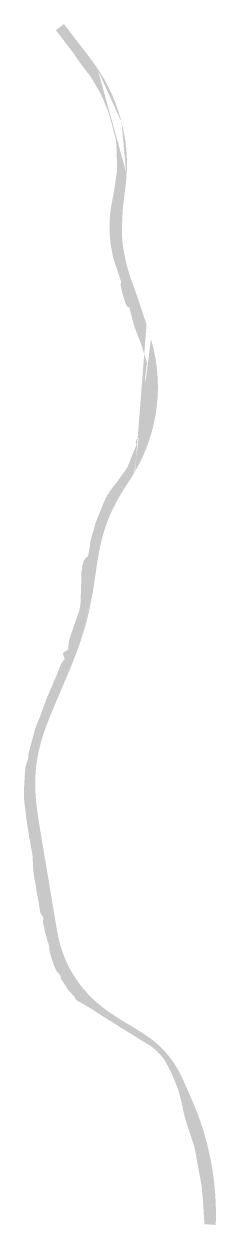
# Model space of a CAD drawing. Header units: metres. Extents: x 286430 to 323604, y 7400965 to 7466168.
# Drawn here: x 322973 to 323604, y 7405604 to 7409548 of the extents above; entities that cross this region are included whole.
import ezdxf

# ---------------------------------------------------------------- set-up
doc = ezdxf.new("R2010")
doc.units = ezdxf.units.M
doc.header["$LTSCALE"] = 10
doc.layers.add('_HATCH CONCESS', color=7, linetype='CONC_LINE', true_color=0xbfbfbf, transparency=0.7)
doc.styles.get("Standard").update_dxf_attribs({"font": 'simplex.shx'})
doc.linetypes.add('CONC_LINE', pattern='A,3.5,-0.25,["CONC",Standard,S=0.175,R=0,X=-0.05,Y=-0.1],-0.75', length=4.5)

msp = doc.modelspace()

# ---------------------------------------------------------------- hatches: boundary and pattern name
at = {"layer": '_HATCH CONCESS', "transparency": 33554508}
h = msp.add_hatch(color=256, dxfattribs=at)
h.dxf.hatch_style = 1
edge = h.paths.add_edge_path()
edge.add_line((323372.4, 7406202.3), (323369.1, 7406204.1))
edge.add_line((323369.1, 7406204.1), (323362.8, 7406207.8))
edge.add_line((323362.8, 7406207.8), (323356.5, 7406211.6))
edge.add_line((323356.5, 7406211.6), (323350.3, 7406215.5))
edge.add_line((323350.3, 7406215.5), (323344.2, 7406219.5))
edge.add_line((323344.2, 7406219.5), (323338, 7406223.4))
edge.add_line((323338, 7406223.4), (323331.8, 7406227.3))
edge.add_line((323331.8, 7406227.3), (323325.6, 7406231.1))
edge.add_line((323325.6, 7406231.1), (323319.4, 7406235))
edge.add_line((323319.4, 7406235), (323313.1, 7406238.7))
edge.add_line((323313.1, 7406238.7), (323306.9, 7406242.5))
edge.add_line((323306.9, 7406242.5), (323300.6, 7406246.4))
edge.add_line((323300.6, 7406246.4), (323294.4, 7406250.2))
edge.add_line((323294.4, 7406250.2), (323288.2, 7406254.1))
edge.add_line((323288.2, 7406254.1), (323282, 7406258))
edge.add_line((323282, 7406258), (323275.9, 7406262))
edge.add_line((323275.9, 7406262), (323269.7, 7406265.9))
edge.add_line((323269.7, 7406265.9), (323263.5, 7406269.7))
edge.add_line((323263.5, 7406269.7), (323257.3, 7406273.6))
edge.add_line((323257.3, 7406273.6), (323251, 7406277.5))
edge.add_line((323251, 7406277.5), (323244.8, 7406281.3))
edge.add_line((323244.8, 7406281.3), (323238.6, 7406285.2))
edge.add_line((323238.6, 7406285.2), (323232.4, 7406289.1))
edge.add_line((323232.4, 7406289.1), (323226.3, 7406293))
edge.add_line((323226.3, 7406293), (323220.2, 7406297))
edge.add_line((323220.2, 7406297), (323214, 7406301))
edge.add_line((323214, 7406301), (323207.9, 7406305))
edge.add_line((323207.9, 7406305), (323201.7, 7406309))
edge.add_line((323201.7, 7406309), (323195.6, 7406312.9))
edge.add_line((323195.6, 7406312.9), (323189.3, 7406316.7))
edge.add_line((323189.3, 7406316.7), (323183.1, 7406320.5))
edge.add_line((323183.1, 7406320.5), (323176.9, 7406324.3))
edge.add_line((323176.9, 7406324.3), (323170.6, 7406328))
edge.add_line((323170.6, 7406328), (323164.3, 7406331.7))
edge.add_line((323164.3, 7406331.7), (323157.9, 7406335.2))
edge.add_line((323157.9, 7406335.2), (323151.4, 7406338.7))
edge.add_line((323151.4, 7406338.7), (323144.9, 7406342.2))
edge.add_line((323144.9, 7406342.2), (323141, 7406348.2))
edge.add_line((323141, 7406348.2), (323137.7, 7406354.7))
edge.add_line((323137.7, 7406354.7), (323132.1, 7406359.3))
edge.add_line((323132.1, 7406359.3), (323128, 7406365.5))
edge.add_line((323128, 7406365.5), (323123.1, 7406370.8))
edge.add_line((323123.1, 7406370.8), (323118, 7406376.1))
edge.add_line((323118, 7406376.1), (323114.2, 7406382.3))
edge.add_line((323114.2, 7406382.3), (323110.4, 7406388.6))
edge.add_line((323110.4, 7406388.6), (323106.2, 7406394.6))
edge.add_line((323106.2, 7406394.6), (323102, 7406400.6))
edge.add_line((323102, 7406400.6), (323098.2, 7406406.8))
edge.add_line((323098.2, 7406406.8), (323094.5, 7406413.1))
edge.add_line((323094.5, 7406413.1), (323093.2, 7406420.3))
edge.add_line((323093.2, 7406420.3), (323090.3, 7406427))
edge.add_line((323090.3, 7406427), (323084.8, 7406431.8))
edge.add_line((323084.8, 7406431.8), (323080.2, 7406437.3))
edge.add_line((323080.2, 7406437.3), (323077, 7406444))
edge.add_line((323077, 7406444), (323074, 7406450.6))
edge.add_line((323074, 7406450.6), (323071.1, 7406457.3))
edge.add_line((323071.1, 7406457.3), (323068.5, 7406464.2))
edge.add_line((323068.5, 7406464.2), (323066.1, 7406471.1))
edge.add_line((323066.1, 7406471.1), (323064.1, 7406478.1))
edge.add_line((323064.1, 7406478.1), (323061.9, 7406485.1))
edge.add_line((323061.9, 7406485.1), (323060.1, 7406492.2))
edge.add_line((323060.1, 7406492.2), (323057.5, 7406499))
edge.add_line((323057.5, 7406499), (323056.6, 7406506.3))
edge.add_line((323056.6, 7406506.3), (323055.9, 7406513.6))
edge.add_line((323055.9, 7406513.6), (323054.9, 7406520.8))
edge.add_line((323054.9, 7406520.8), (323053.5, 7406528))
edge.add_line((323053.5, 7406528), (323050.3, 7406534.6))
edge.add_line((323050.3, 7406534.6), (323048.7, 7406541.7))
edge.add_line((323048.7, 7406541.7), (323047, 7406548.8))
edge.add_line((323047, 7406548.8), (323044.7, 7406555.8))
edge.add_line((323044.7, 7406555.8), (323042.5, 7406562.7))
edge.add_line((323042.5, 7406562.7), (323040.8, 7406569.8))
edge.add_line((323040.8, 7406569.8), (323039.8, 7406577.1))
edge.add_line((323039.8, 7406577.1), (323038.8, 7406584.4))
edge.add_line((323038.8, 7406584.4), (323036.1, 7406591.2))
edge.add_line((323036.1, 7406591.2), (323034.6, 7406598.2))
edge.add_line((323034.6, 7406598.2), (323036, 7406605.5))
edge.add_line((323036, 7406605.5), (323036, 7406612.8))
edge.add_line((323036, 7406612.8), (323032.6, 7406619.2))
edge.add_line((323032.6, 7406619.2), (323028.4, 7406625.2))
edge.add_line((323028.4, 7406625.2), (323026, 7406632.1))
edge.add_line((323026, 7406632.1), (323024.7, 7406639.3))
edge.add_line((323024.7, 7406639.3), (323023.6, 7406646.6))
edge.add_line((323023.6, 7406646.6), (323022.7, 7406653.8))
edge.add_line((323022.7, 7406653.8), (323021.7, 7406661.1))
edge.add_line((323021.7, 7406661.1), (323020.4, 7406668.3))
edge.add_line((323020.4, 7406668.3), (323018.9, 7406675.4))
edge.add_line((323018.9, 7406675.4), (323017.6, 7406682.6))
edge.add_line((323017.6, 7406682.6), (323016.5, 7406689.8))
edge.add_line((323016.5, 7406689.8), (323014.9, 7406697))
edge.add_line((323014.9, 7406697), (323013.3, 7406704.1))
edge.add_line((323013.3, 7406704.1), (323012.7, 7406711.4))
edge.add_line((323012.7, 7406711.4), (323011.8, 7406718.7))
edge.add_line((323011.8, 7406718.7), (323010.3, 7406725.8))
edge.add_line((323010.3, 7406725.8), (323008.6, 7406732.9))
edge.add_line((323008.6, 7406732.9), (323007.1, 7406740.1))
edge.add_line((323007.1, 7406740.1), (323006.2, 7406747.4))
edge.add_line((323006.2, 7406747.4), (323003.3, 7406769.5))
edge.add_line((323003.3, 7406769.5), (323001.7, 7406803))
edge.add_line((323001.7, 7406803), (323001.1, 7406813.5))
edge.add_line((323001.1, 7406813.5), (323000.1, 7406824))
edge.add_line((323000.1, 7406824), (322998.2, 7406834.4))
edge.add_line((322998.2, 7406834.4), (322995.6, 7406844.6))
edge.add_line((322995.6, 7406844.6), (322994.5, 7406855.1))
edge.add_line((322994.5, 7406855.1), (322992.9, 7406865.4))
edge.add_line((322992.9, 7406865.4), (322990, 7406875.5))
edge.add_line((322990, 7406875.5), (322988.5, 7406886))
edge.add_line((322988.5, 7406886), (322987.1, 7406896.4))
edge.add_line((322987.1, 7406896.4), (322985.5, 7406906.8))
edge.add_line((322985.5, 7406906.8), (322983.8, 7406917.2))
edge.add_line((322983.8, 7406917.2), (322982.1, 7406927.6))
edge.add_line((322982.1, 7406927.6), (322980.6, 7406938))
edge.add_line((322980.6, 7406938), (322979.3, 7406948.5))
edge.add_line((322979.3, 7406948.5), (322978.2, 7406959))
edge.add_line((322978.2, 7406959), (322977, 7406969.4))
edge.add_line((322977, 7406969.4), (322975.6, 7406979.9))
edge.add_line((322975.6, 7406979.9), (322974.3, 7406990.3))
edge.add_line((322974.3, 7406990.3), (322973.3, 7407000.8))
edge.add_line((322973.3, 7407000.8), (322972.9, 7407011.3))
edge.add_line((322972.9, 7407011.3), (322972.9, 7407021.9))
edge.add_line((322972.9, 7407021.9), (322973.1, 7407032.4))
edge.add_line((322973.1, 7407032.4), (322973.4, 7407043))
edge.add_line((322973.4, 7407043), (322973.9, 7407053.5))
edge.add_line((322973.9, 7407053.5), (322974.5, 7407064))
edge.add_line((322974.5, 7407064), (322975.1, 7407074.5))
edge.add_line((322975.1, 7407074.5), (322975.9, 7407085))
edge.add_line((322975.9, 7407085), (322976.7, 7407095.5))
edge.add_line((322976.7, 7407095.5), (322977.5, 7407106))
edge.add_line((322977.5, 7407106), (322980, 7407116.2))
edge.add_line((322980, 7407116.2), (322983.7, 7407126.1))
edge.add_line((322983.7, 7407126.1), (322986.6, 7407136.2))
edge.add_line((322986.6, 7407136.2), (322986.8, 7407146.6))
edge.add_line((322986.8, 7407146.6), (322989, 7407156.9))
edge.add_line((322989, 7407156.9), (322991.6, 7407167.1))
edge.add_line((322991.6, 7407167.1), (322994.2, 7407177.3))
edge.add_line((322994.2, 7407177.3), (322997.1, 7407187.4))
edge.add_line((322997.1, 7407187.4), (323000, 7407197.5))
edge.add_line((323000, 7407197.5), (323002.9, 7407207.7))
edge.add_line((323002.9, 7407207.7), (323005.7, 7407217.8))
edge.add_line((323005.7, 7407217.8), (323008.2, 7407228.1))
edge.add_line((323008.2, 7407228.1), (323011.4, 7407238.1))
edge.add_line((323011.4, 7407238.1), (323015.5, 7407247.8))
edge.add_line((323015.5, 7407247.8), (323019.3, 7407257.6))
edge.add_line((323019.3, 7407257.6), (323023.1, 7407267.4))
edge.add_line((323023.1, 7407267.4), (323027, 7407277.2))
edge.add_line((323027, 7407277.2), (323030.6, 7407287.1))
edge.add_line((323030.6, 7407287.1), (323034, 7407297.1))
edge.add_line((323034, 7407297.1), (323037.6, 7407307))
edge.add_line((323037.6, 7407307), (323041.3, 7407316.9))
edge.add_line((323041.3, 7407316.9), (323045.1, 7407326.7))
edge.add_line((323045.1, 7407326.7), (323049.1, 7407336.4))
edge.add_line((323049.1, 7407336.4), (323053.1, 7407346.2))
edge.add_line((323053.1, 7407346.2), (323057.1, 7407355.9))
edge.add_line((323057.1, 7407355.9), (323061.3, 7407365.6))
edge.add_line((323061.3, 7407365.6), (323065.5, 7407375.3))
edge.add_line((323065.5, 7407375.3), (323069.7, 7407384.9))
edge.add_line((323069.7, 7407384.9), (323073.8, 7407394.6))
edge.add_line((323073.8, 7407394.6), (323077.9, 7407404.3))
edge.add_line((323077.9, 7407404.3), (323082, 7407414))
edge.add_line((323082, 7407414), (323086, 7407423.7))
edge.add_line((323086, 7407423.7), (323090, 7407433.5))
edge.add_line((323090, 7407433.5), (323093.8, 7407443.4))
edge.add_line((323093.8, 7407443.4), (323098.7, 7407452.6))
edge.add_line((323098.7, 7407452.6), (323105.3, 7407460.9))
edge.add_line((323105.3, 7407460.9), (323107, 7407463))
edge.add_line((323107, 7407463), (323105.2, 7407465.5))
edge.add_line((323105.2, 7407465.5), (323104.6, 7407470.4))
edge.add_line((323104.6, 7407470.4), (323102.3, 7407475))
edge.add_line((323102.3, 7407475), (323100.7, 7407483))
edge.add_line((323100.7, 7407483), (323109.1, 7407488.1))
edge.add_line((323109.1, 7407488.1), (323111.6, 7407488.9))
edge.add_line((323111.6, 7407488.9), (323112.3, 7407489.7))
edge.add_line((323112.3, 7407489.7), (323114.3, 7407491.6))
edge.add_line((323114.3, 7407491.6), (323118.8, 7407494.9))
edge.add_line((323118.8, 7407494.9), (323118.9, 7407498.2))
edge.add_line((323118.9, 7407498.2), (323119.5, 7407508.6))
edge.add_line((323119.5, 7407508.6), (323120.5, 7407519.1))
edge.add_line((323120.5, 7407519.1), (323122.8, 7407529.4))
edge.add_line((323122.8, 7407529.4), (323126.1, 7407539.4))
edge.add_line((323126.1, 7407539.4), (323129.7, 7407549.3))
edge.add_line((323129.7, 7407549.3), (323133.1, 7407559.3))
edge.add_line((323133.1, 7407559.3), (323136.2, 7407569.4))
edge.add_line((323136.2, 7407569.4), (323139.6, 7407579.3))
edge.add_line((323139.6, 7407579.3), (323143.3, 7407589.2))
edge.add_line((323143.3, 7407589.2), (323147, 7407599.1))
edge.add_line((323147, 7407599.1), (323150.6, 7407609))
edge.add_line((323150.6, 7407609), (323154, 7407618.9))
edge.add_line((323154, 7407618.9), (323156.2, 7407628.9))
edge.add_line((323156.2, 7407628.9), (323158.3, 7407640.4))
edge.add_line((323158.3, 7407640.4), (323159.1, 7407650))
edge.add_line((323159.1, 7407650), (323159.2, 7407660.6))
edge.add_line((323159.2, 7407660.6), (323159.6, 7407671.1))
edge.add_line((323159.6, 7407671.1), (323160.2, 7407681.6))
edge.add_line((323160.2, 7407681.6), (323160.6, 7407692.1))
edge.add_line((323160.6, 7407692.1), (323160.7, 7407702.7))
edge.add_line((323160.7, 7407702.7), (323161, 7407713.2))
edge.add_line((323161, 7407713.2), (323161.5, 7407722))
edge.add_line((323161.5, 7407722), (323161.5, 7407722.7))
edge.add_line((323161.5, 7407722.7), (323161.3, 7407724.6))
edge.add_line((323161.3, 7407724.6), (323161.1, 7407726.9))
edge.add_line((323161.1, 7407726.9), (323161.1, 7407729.3))
edge.add_line((323161.1, 7407729.3), (323161.3, 7407731.4))
edge.add_line((323161.3, 7407731.4), (323161.4, 7407733.3))
edge.add_line((323161.4, 7407733.3), (323161.5, 7407734.7))
edge.add_line((323161.5, 7407734.7), (323161.2, 7407736.5))
edge.add_line((323161.2, 7407736.5), (323161, 7407738.9))
edge.add_line((323161, 7407738.9), (323160.9, 7407741))
edge.add_line((323160.9, 7407741), (323160.9, 7407743.6))
edge.add_line((323160.9, 7407743.6), (323161.3, 7407746.2))
edge.add_line((323161.3, 7407746.2), (323161.8, 7407748.3))
edge.add_line((323161.8, 7407748.3), (323162.2, 7407750))
edge.add_line((323162.2, 7407750), (323162.5, 7407751.8))
edge.add_line((323162.5, 7407751.8), (323162.8, 7407754.1))
edge.add_line((323162.8, 7407754.1), (323163.3, 7407756))
edge.add_line((323163.3, 7407756), (323163.6, 7407758))
edge.add_line((323163.6, 7407758), (323164.1, 7407760.1))
edge.add_line((323164.1, 7407760.1), (323164.6, 7407762.1))
edge.add_line((323164.6, 7407762.1), (323164.9, 7407763.7))
edge.add_line((323164.9, 7407763.7), (323165, 7407764.8))
edge.add_line((323165, 7407764.8), (323164.7, 7407766.9))
edge.add_line((323164.7, 7407766.9), (323164.9, 7407770.3))
edge.add_line((323164.9, 7407770.3), (323166.2, 7407773.3))
edge.add_line((323166.2, 7407773.3), (323166.9, 7407774.5))
edge.add_line((323166.9, 7407774.5), (323167, 7407775.6))
edge.add_line((323167, 7407775.6), (323167.3, 7407777.8))
edge.add_line((323167.3, 7407777.8), (323167.7, 7407780.1))
edge.add_line((323167.7, 7407780.1), (323168.3, 7407782.1))
edge.add_line((323168.3, 7407782.1), (323168.9, 7407784.9))
edge.add_line((323168.9, 7407784.9), (323170.8, 7407788.1))
edge.add_line((323170.8, 7407788.1), (323172.9, 7407790.1))
edge.add_line((323172.9, 7407790.1), (323174.4, 7407791.9))
edge.add_line((323174.4, 7407791.9), (323180.5, 7407798))
edge.add_line((323180.5, 7407798), (323181.7, 7407797.6))
edge.add_line((323181.7, 7407797.6), (323184, 7407804.6))
edge.add_line((323184, 7407804.6), (323186.6, 7407814.9))
edge.add_line((323186.6, 7407814.9), (323188.4, 7407825.2))
edge.add_line((323188.4, 7407825.2), (323189.7, 7407835.7))
edge.add_line((323189.7, 7407835.7), (323191.2, 7407846.1))
edge.add_line((323191.2, 7407846.1), (323193.3, 7407856.4))
edge.add_line((323193.3, 7407856.4), (323195.9, 7407866.6))
edge.add_line((323195.9, 7407866.6), (323199.1, 7407876.7))
edge.add_line((323199.1, 7407876.7), (323201.3, 7407882.9))
edge.add_line((323201.3, 7407882.9), (323202.6, 7407887.9))
edge.add_line((323202.6, 7407887.9), (323203.1, 7407889.8))
edge.add_line((323203.1, 7407889.8), (323203.6, 7407891.8))
edge.add_line((323203.6, 7407891.8), (323204, 7407893.8))
edge.add_line((323204, 7407893.8), (323204.6, 7407896))
edge.add_line((323204.6, 7407896), (323205.1, 7407898))
edge.add_line((323205.1, 7407898), (323205.5, 7407900))
edge.add_line((323205.5, 7407900), (323206.1, 7407902.3))
edge.add_line((323206.1, 7407902.3), (323206.9, 7407904.7))
edge.add_line((323206.9, 7407904.7), (323207.7, 7407906.5))
edge.add_line((323207.7, 7407906.5), (323208.3, 7407908.4))
edge.add_line((323208.3, 7407908.4), (323209, 7407910.5))
edge.add_line((323209, 7407910.5), (323209.7, 7407912.3))
edge.add_line((323209.7, 7407912.3), (323210.3, 7407914.4))
edge.add_line((323210.3, 7407914.4), (323211.1, 7407916.5))
edge.add_line((323211.1, 7407916.5), (323211.9, 7407918.5))
edge.add_line((323211.9, 7407918.5), (323212.6, 7407920.5))
edge.add_line((323212.6, 7407920.5), (323213.4, 7407922.5))
edge.add_line((323213.4, 7407922.5), (323214.1, 7407924.4))
edge.add_line((323214.1, 7407924.4), (323214.9, 7407926.4))
edge.add_line((323214.9, 7407926.4), (323215.8, 7407928.5))
edge.add_line((323215.8, 7407928.5), (323216.5, 7407930.4))
edge.add_line((323216.5, 7407930.4), (323217.3, 7407932.3))
edge.add_line((323217.3, 7407932.3), (323218.1, 7407934.2))
edge.add_line((323218.1, 7407934.2), (323218.8, 7407936.1))
edge.add_line((323218.8, 7407936.1), (323219.6, 7407938.3))
edge.add_line((323219.6, 7407938.3), (323220.6, 7407940.2))
edge.add_line((323220.6, 7407940.2), (323221.4, 7407942.1))
edge.add_line((323221.4, 7407942.1), (323221.6, 7407942.5))
edge.add_line((323221.6, 7407942.5), (323223, 7407946.4))
edge.add_line((323223, 7407946.4), (323226.9, 7407956.2))
edge.add_line((323226.9, 7407956.2), (323230.9, 7407966))
edge.add_line((323230.9, 7407966), (323235, 7407975.7))
edge.add_line((323235, 7407975.7), (323239.3, 7407985.3))
edge.add_line((323239.3, 7407985.3), (323244, 7407994.7))
edge.add_line((323244, 7407994.7), (323249.2, 7408003.9))
edge.add_line((323249.2, 7408003.9), (323254.8, 7408012.8))
edge.add_line((323254.8, 7408012.8), (323260.9, 7408021.4))
edge.add_line((323260.9, 7408021.4), (323267.3, 7408029.8))
edge.add_line((323267.3, 7408029.8), (323273.8, 7408038.1))
edge.add_line((323273.8, 7408038.1), (323280.4, 7408046.3))
edge.add_line((323280.4, 7408046.3), (323286, 7408054.6))
edge.add_line((323286, 7408054.6), (323292.3, 7408063.1))
edge.add_line((323292.3, 7408063.1), (323299.2, 7408071.7))
edge.add_line((323299.2, 7408071.7), (323305.1, 7408080.4))
edge.add_line((323305.1, 7408080.4), (323311, 7408089.1))
edge.add_line((323311, 7408089.1), (323314, 7408093.5))
edge.add_line((323314, 7408093.5), (323321.1, 7408112))
edge.add_line((323321.1, 7408112), (323329.3, 7408134.4))
edge.add_line((323329.3, 7408134.4), (323330.1, 7408136))
edge.add_line((323330.1, 7408136), (323333.2, 7408143.4))
edge.add_line((323333.2, 7408143.4), (323336.7, 7408150.9))
edge.add_line((323336.7, 7408150.9), (323340.9, 7408160.5))
edge.add_line((323340.9, 7408160.5), (323342.2, 7408165.2))
edge.add_line((323342.2, 7408165.2), (323343.4, 7408167.7))
edge.add_line((323343.4, 7408167.7), (323340, 7408174.1))
edge.add_line((323340, 7408174.1), (323343.8, 7408184.6))
edge.add_line((323343.8, 7408184.6), (323350.9, 7408188.2))
edge.add_line((323350.9, 7408188.2), (323356.2, 7408200.4))
edge.add_line((323356.2, 7408200.4), (323360.8, 7408206.3))
edge.add_line((323360.8, 7408206.3), (323363.7, 7408211.5))
edge.add_line((323363.7, 7408211.5), (323366.5, 7408214.3))
edge.add_line((323366.5, 7408214.3), (323368.4, 7408218.9))
edge.add_line((323368.4, 7408218.9), (323372.3, 7408225.5))
edge.add_line((323372.3, 7408225.5), (323376.3, 7408239.7))
edge.add_line((323376.3, 7408239.7), (323377.5, 7408243.9))
edge.add_line((323377.5, 7408243.9), (323378, 7408247.8))
edge.add_line((323378, 7408247.8), (323378.2, 7408253.2))
edge.add_line((323378.2, 7408253.2), (323378.3, 7408258.3))
edge.add_line((323378.3, 7408258.3), (323378.7, 7408267.3))
edge.add_line((323378.7, 7408267.3), (323379.1, 7408271.7))
edge.add_line((323379.1, 7408271.7), (323378.7, 7408277.5))
edge.add_line((323378.7, 7408277.5), (323378.4, 7408281.1))
edge.add_line((323378.4, 7408281.1), (323378.3, 7408285.9))
edge.add_line((323378.3, 7408285.9), (323378.4, 7408293.2))
edge.add_line((323378.4, 7408293.2), (323378.3, 7408296.7))
edge.add_line((323378.3, 7408296.7), (323378.4, 7408298.5))
edge.add_line((323378.4, 7408298.5), (323378.7, 7408305.6))
edge.add_line((323378.7, 7408305.6), (323378.3, 7408310.7))
edge.add_line((323378.3, 7408310.7), (323375.2, 7408312.1))
edge.add_line((323375.2, 7408312.1), (323372.4, 7408321.3))
edge.add_line((323372.4, 7408321.3), (323372.7, 7408338.4))
edge.add_line((323372.7, 7408338.4), (323372.6, 7408343.9))
edge.add_line((323372.6, 7408343.9), (323372.4, 7408346.7))
edge.add_line((323372.4, 7408346.7), (323372, 7408354.5))
edge.add_line((323372, 7408354.5), (323373.2, 7408359.3))
edge.add_line((323373.2, 7408359.3), (323373.1, 7408362.7))
edge.add_line((323373.1, 7408362.7), (323372.7, 7408366.3))
edge.add_line((323372.7, 7408366.3), (323372.5, 7408367.7))
edge.add_line((323372.5, 7408367.7), (323372.5, 7408373.1))
edge.add_line((323372.5, 7408373.1), (323372, 7408389.8))
edge.add_line((323372, 7408389.8), (323371.5, 7408392))
edge.add_line((323371.5, 7408392), (323372.9, 7408397))
edge.add_line((323372.9, 7408397), (323373.3, 7408401.7))
edge.add_line((323373.3, 7408401.7), (323374.9, 7408407.6))
edge.add_line((323374.9, 7408407.6), (323375.3, 7408412.1))
edge.add_line((323375.3, 7408412.1), (323375.1, 7408426.8))
edge.add_line((323375.1, 7408426.8), (323379, 7408429.6))
edge.add_line((323379, 7408429.6), (323378.3, 7408432.1))
edge.add_line((323378.3, 7408432.1), (323374.8, 7408443.6))
edge.add_line((323374.8, 7408443.6), (323371.2, 7408455))
edge.add_line((323371.2, 7408455), (323367.5, 7408466.5))
edge.add_line((323367.5, 7408466.5), (323364, 7408477.9))
edge.add_line((323364, 7408477.9), (323360.4, 7408489.4))
edge.add_line((323360.4, 7408489.4), (323356.5, 7408500.7))
edge.add_line((323356.5, 7408500.7), (323352.3, 7408511.9))
edge.add_line((323352.3, 7408511.9), (323347.9, 7408523.1))
edge.add_line((323347.9, 7408523.1), (323343.5, 7408534.2))
edge.add_line((323343.5, 7408534.2), (323339.2, 7408545.4))
edge.add_line((323339.2, 7408545.4), (323335.3, 7408556.8))
edge.add_line((323335.3, 7408556.8), (323331.8, 7408568.3))
edge.add_line((323331.8, 7408568.3), (323328.8, 7408579.8))
edge.add_line((323328.8, 7408579.8), (323325.9, 7408591.5))
edge.add_line((323325.9, 7408591.5), (323323, 7408603.1))
edge.add_line((323323, 7408603.1), (323320.1, 7408614.7))
edge.add_line((323320.1, 7408614.7), (323319.6, 7408616.6))
edge.add_line((323319.6, 7408616.6), (323311.9, 7408620.4))
edge.add_line((323311.9, 7408620.4), (323309, 7408625.2))
edge.add_line((323309, 7408625.2), (323307.8, 7408627.3))
edge.add_line((323307.8, 7408627.3), (323306.9, 7408629.5))
edge.add_line((323306.9, 7408629.5), (323305.4, 7408633.7))
edge.add_line((323305.4, 7408633.7), (323305, 7408635.4))
edge.add_line((323305, 7408635.4), (323304.3, 7408637.1))
edge.add_line((323304.3, 7408637.1), (323303.5, 7408639.5))
edge.add_line((323303.5, 7408639.5), (323303.2, 7408640.9))
edge.add_line((323303.2, 7408640.9), (323303.1, 7408641.5))
edge.add_line((323303.1, 7408641.5), (323302.6, 7408643.2))
edge.add_line((323302.6, 7408643.2), (323302, 7408645))
edge.add_line((323302, 7408645), (323301.4, 7408647))
edge.add_line((323301.4, 7408647), (323300.8, 7408648.9))
edge.add_line((323300.8, 7408648.9), (323300.1, 7408650.9))
edge.add_line((323300.1, 7408650.9), (323299.7, 7408652.8))
edge.add_line((323299.7, 7408652.8), (323299.1, 7408654.5))
edge.add_line((323299.1, 7408654.5), (323298.3, 7408656.5))
edge.add_line((323298.3, 7408656.5), (323297.7, 7408658.8))
edge.add_line((323297.7, 7408658.8), (323297.3, 7408660.8))
edge.add_line((323297.3, 7408660.8), (323296.8, 7408662.8))
edge.add_line((323296.8, 7408662.8), (323296.4, 7408664.9))
edge.add_line((323296.4, 7408664.9), (323296, 7408666.8))
edge.add_line((323296, 7408666.8), (323295.6, 7408668.7))
edge.add_line((323295.6, 7408668.7), (323295.1, 7408670.7))
edge.add_line((323295.1, 7408670.7), (323294.7, 7408672.5))
edge.add_line((323294.7, 7408672.5), (323294.1, 7408674.4))
edge.add_line((323294.1, 7408674.4), (323293.7, 7408676.5))
edge.add_line((323293.7, 7408676.5), (323293.2, 7408678.4))
edge.add_line((323293.2, 7408678.4), (323292.7, 7408680.4))
edge.add_line((323292.7, 7408680.4), (323292.2, 7408682.5))
edge.add_line((323292.2, 7408682.5), (323291.8, 7408684.6))
edge.add_line((323291.8, 7408684.6), (323291.5, 7408686.7))
edge.add_line((323291.5, 7408686.7), (323291.1, 7408688.6))
edge.add_line((323291.1, 7408688.6), (323290.6, 7408691.5))
edge.add_line((323290.6, 7408691.5), (323292.2, 7408702))
edge.add_line((323292.2, 7408702), (323290.8, 7408706))
edge.add_line((323290.8, 7408706), (323286.9, 7408717.4))
edge.add_line((323286.9, 7408717.4), (323283.2, 7408728.8))
edge.add_line((323283.2, 7408728.8), (323279.5, 7408740.2))
edge.add_line((323279.5, 7408740.2), (323275.7, 7408751.6))
edge.add_line((323275.7, 7408751.6), (323271.8, 7408762.9))
edge.add_line((323271.8, 7408762.9), (323268.2, 7408774.3))
edge.add_line((323268.2, 7408774.3), (323265, 7408785.9))
edge.add_line((323265, 7408785.9), (323262.7, 7408797.7))
edge.add_line((323262.7, 7408797.7), (323260.7, 7408809.5))
edge.add_line((323260.7, 7408809.5), (323258.5, 7408821.3))
edge.add_line((323258.5, 7408821.3), (323256.8, 7408833.2))
edge.add_line((323256.8, 7408833.2), (323255.8, 7408845.1))
edge.add_line((323255.8, 7408845.1), (323255, 7408857.1))
edge.add_line((323255, 7408857.1), (323254.3, 7408869))
edge.add_line((323254.3, 7408869), (323254.1, 7408881))
edge.add_line((323254.1, 7408881), (323254.4, 7408893))
edge.add_line((323254.4, 7408893), (323255, 7408905))
edge.add_line((323255, 7408905), (323255.7, 7408917))
edge.add_line((323255.7, 7408917), (323256.7, 7408928.9))
edge.add_line((323256.7, 7408928.9), (323258.1, 7408940.8))
edge.add_line((323258.1, 7408940.8), (323260.2, 7408952.6))
edge.add_line((323260.2, 7408952.6), (323262.5, 7408964.4))
edge.add_line((323262.5, 7408964.4), (323264.8, 7408976.2))
edge.add_line((323264.8, 7408976.2), (323267, 7408988))
edge.add_line((323267, 7408988), (323269.1, 7408999.8))
edge.add_line((323269.1, 7408999.8), (323270.8, 7409011.6))
edge.add_line((323270.8, 7409011.6), (323272.5, 7409023.5))
edge.add_line((323272.5, 7409023.5), (323274.3, 7409035.4))
edge.add_line((323274.3, 7409035.4), (323276.2, 7409047.2))
edge.add_line((323276.2, 7409047.2), (323277.8, 7409059.1))
edge.add_line((323277.8, 7409059.1), (323279, 7409071))
edge.add_line((323279, 7409071), (323279.3, 7409083))
edge.add_line((323279.3, 7409083), (323278.8, 7409095))
edge.add_line((323278.8, 7409095), (323278.1, 7409107))
edge.add_line((323278.1, 7409107), (323277.7, 7409118.9))
edge.add_line((323277.7, 7409118.9), (323277.5, 7409130.9))
edge.add_line((323277.5, 7409130.9), (323276.9, 7409142.9))
edge.add_line((323276.9, 7409142.9), (323276, 7409154.9))
edge.add_line((323276, 7409154.9), (323274.9, 7409166.8))
edge.add_line((323274.9, 7409166.8), (323272.5, 7409178.5))
edge.add_line((323272.5, 7409178.5), (323269.3, 7409190.1))
edge.add_line((323269.3, 7409190.1), (323266.2, 7409201.7))
edge.add_line((323266.2, 7409201.7), (323263.2, 7409213.3))
edge.add_line((323263.2, 7409213.3), (323260.2, 7409224.9))
edge.add_line((323260.2, 7409224.9), (323257, 7409236.5))
edge.add_line((323257, 7409236.5), (323253.6, 7409248))
edge.add_line((323253.6, 7409248), (323249.9, 7409259.4))
edge.add_line((323249.9, 7409259.4), (323245.7, 7409270.6))
edge.add_line((323245.7, 7409270.6), (323241.1, 7409281.7))
edge.add_line((323241.1, 7409281.7), (323236.5, 7409292.8))
edge.add_line((323236.5, 7409292.8), (323231.9, 7409303.9))
edge.add_line((323231.9, 7409303.9), (323226.9, 7409314.7))
edge.add_line((323226.9, 7409314.7), (323221.3, 7409325.3))
edge.add_line((323221.3, 7409325.3), (323215.2, 7409335.7))
edge.add_line((323215.2, 7409335.7), (323209.1, 7409346))
edge.add_line((323209.1, 7409346), (323203.3, 7409356.5))
edge.add_line((323203.3, 7409356.5), (323197.3, 7409366.9))
edge.add_line((323197.3, 7409366.9), (323190.6, 7409376.8))
edge.add_line((323190.6, 7409376.8), (323183.3, 7409386.3))
edge.add_line((323183.3, 7409386.3), (323175.8, 7409395.7))
edge.add_line((323175.8, 7409395.7), (323168.6, 7409405.3))
edge.add_line((323168.6, 7409405.3), (323161.5, 7409414.9))
edge.add_line((323161.5, 7409414.9), (323154.4, 7409424.6))
edge.add_line((323154.4, 7409424.6), (323147.3, 7409434.2))
edge.add_line((323147.3, 7409434.2), (323133.3, 7409455.2))
edge.add_line((323133.3, 7409455.2), (323119.3, 7409473.2))
edge.add_line((323119.3, 7409473.2), (323105.5, 7409491.3))
edge.add_line((323105.5, 7409491.3), (323077.8, 7409527.5))
edge.add_line((323077.8, 7409527.5), (323104.3, 7409547.7))
edge.add_line((323104.3, 7409547.7), (323175.6, 7409455))
edge.add_arc((314445.2, 7402751.7), 11007, 37.4723, 37.51753, ccw=False)
edge.add_arc((320992.8, 7407770.8), 2757, 37.3818, 37.4723, ccw=False)
edge.add_arc((321356.9, 7408049), 2298.7, 37.2009, 37.3818, ccw=False)
edge.add_arc((322014, 7408547.8), 1473.8, 36.9748, 37.2009, ccw=False)
edge.add_arc((322181.3, 7408673.7), 1264.4, 36.6583, 36.9748, ccw=False)
edge.add_arc((322417.4, 7408849.5), 970.1, 36.2966, 36.6583, ccw=False)
edge.add_arc((322496.4, 7408907.5), 872.1, 35.8448, 36.2966, ccw=False)
edge.add_arc((322617.5, 7408994.9), 722.7, 35.3481, 35.8448, ccw=False)
edge.add_arc((322663, 7409027.2), 666.9, 34.762, 35.3481, ccw=False)
edge.add_arc((322736.6, 7409078.3), 577.3, 34.1315, 34.762, ccw=False)
edge.add_arc((322753.4, 7409089.7), 557, 14.0911, 34.1315, ccw=False)
edge.add_arc((322767.6, 7409086.7), 544, -3.3899, 14.7629, ccw=False)
edge.add_arc((322734.2, 7409092.1), 577.6, 355.5987, 356.2664, ccw=False)
edge.add_arc((322645, 7409099), 667.1, 354.9781, 355.5987, ccw=False)
edge.add_arc((322589.5, 7409103.9), 722.9, 354.4519, 354.9781, ccw=False)
edge.add_arc((322440.8, 7409118.3), 872.2, 353.9734, 354.4519, ccw=False)
edge.add_arc((322343.4, 7409128.6), 970.1, 353.5902, 353.9734, ccw=False)
edge.add_arc((322051, 7409161.5), 1264.4, 353.2549, 353.5902, ccw=False)
edge.add_arc((321843, 7409186.1), 1473.8, 353.0153, 353.2549, ccw=False)
edge.add_arc((321024.3, 7409286.4), 2298.7, 352.8236, 353.0153, ccw=False)
edge.add_arc((320569.6, 7409343.6), 2757, 352.7278, 352.8236, ccw=False)
edge.add_arc((312385.9, 7410387.9), 11007, 352.67986, 352.72778, ccw=False)
edge.add_arc((334176.9, 7407588.7), 10963, 172.67986, 172.71398)
edge.add_arc((326015.8, 7408632.1), 2735.5, 172.714, 172.7822)
edge.add_arc((325562.4, 7408689.5), 2278.4, 172.7822, 172.9187)
edge.add_arc((324746, 7408790.9), 1455.8, 172.9187, 173.0893)
edge.add_arc((324538.6, 7408816.1), 1246.9, 173.0893, 173.3282)
edge.add_arc((324246.9, 7408850.2), 953.2, 173.3282, 173.6011)
edge.add_arc((324149.7, 7408861.1), 855.4, 173.6011, 173.9421)
edge.add_arc((324001.3, 7408876.8), 706.1, 173.9421, 174.3171)
edge.add_arc((323945.8, 7408882.4), 650.3, 174.3171, 174.7598)
edge.add_arc((323856.3, 7408890.6), 560.5, 174.7598, 175.2364)
edge.add_arc((323838.9, 7408892), 543, 175.2364, 175.6301)
edge.add_line((323297.4, 7408933.4), (323295.1, 7408882.4))
edge.add_arc((323594.7, 7408868.5), 300, 177.337, 185.51)
edge.add_arc((323838.9, 7408892), 545.3, 185.51, 200.1528)
edge.add_line((323327, 7408704.2), (323334.7, 7408683.1))
edge.add_arc((322395.9, 7408338.6), 1000, 18.4417, 20.1528, ccw=False)
edge.add_line((323344.6, 7408655), (323375.9, 7408561.2))
edge.add_arc((322427.2, 7408244.8), 1000, 15.5818, 18.4417, ccw=False)
edge.add_arc((322862.1, 7408356.2), 551.2, -30.2658, 16.5732, ccw=False)
edge.add_arc((322845.9, 7408365.7), 570, 329.2528, 329.7294, ccw=False)
edge.add_arc((322768.7, 7408411.6), 659.8, 328.81, 329.2528, ccw=False)
edge.add_arc((322721, 7408440.5), 715.6, 328.435, 328.81, ccw=False)
edge.add_arc((322593.8, 7408518.7), 864.9, 328.094, 328.435, ccw=False)
edge.add_arc((322510.8, 7408570.4), 962.7, 327.8211, 328.094, ccw=False)
edge.add_arc((322262.2, 7408726.8), 1256.4, 327.5823, 327.8211, ccw=False)
edge.add_arc((322085.9, 7408838.7), 1465.3, 327.4117, 327.5823, ccw=False)
edge.add_arc((321392.7, 7409281.8), 2287.9, 327.2752, 327.4117, ccw=False)
edge.add_arc((321008.2, 7409528.9), 2745, 327.207, 327.2752, ccw=False)
edge.add_arc((314091.9, 7413985), 10972.5, 327.17284, 327.20696, ccw=False)
edge.add_arc((332553.5, 7402074.9), 10997.5, 147.17284, 147.20687)
edge.add_arc((325618.3, 7406543.2), 2747.5, 147.2069, 147.2749)
edge.add_arc((325232.8, 7406790.9), 2289.2, 147.2749, 147.411)
edge.add_arc((324537.7, 7407235.3), 1464.3, 147.411, 147.5812)
edge.add_arc((324360.9, 7407347.5), 1254.8, 147.5812, 147.8194)
edge.add_arc((324111.6, 7407504.4), 960.3, 147.8194, 148.0915)
edge.add_arc((324028.4, 7407556.2), 862.2, 148.0915, 148.4316)
edge.add_arc((323900.9, 7407634.6), 712.6, 148.4316, 148.8056)
edge.add_arc((323853, 7407663.5), 656.6, 148.8056, 149.2472)
edge.add_arc((323775.6, 7407709.6), 566.5, 149.2472, 149.7224)
edge.add_arc((323759.1, 7407719.2), 547.5, 149.7224, 165.598)
edge.add_arc((323776.1, 7407714.9), 565, 165.598, 166.7781)
edge.add_arc((323864.3, 7407694.1), 655.6, 166.7781, 167.8739)
edge.add_arc((323919.2, 7407682.3), 711.8, 167.8739, 168.8012)
edge.add_arc((324066.4, 7407653.2), 861.8, 168.8012, 169.6441)
edge.add_arc((324163, 7407635.5), 960, 169.6441, 170.3184)
edge.add_arc((324453.4, 7407586), 1254.6, 170.3184, 170.9085)
edge.add_arc((324660.3, 7407552.9), 1464.2, 170.9085, 171.3299)
edge.add_arc((325475.9, 7407428.5), 2289.2, 171.3299, 171.6671)
edge.add_arc((325929.4, 7407362.1), 2747.5, 171.6671, 171.8357)
edge.add_arc((334095.8, 7406190.5), 10997.5, 171.83569, 171.91998)
edge.add_arc((303403.5, 7410547.7), 20002.5, 351.89449, 351.91998, ccw=False)
edge.add_arc((318253.7, 7408432.8), 5002.5, 351.8435, 351.8945, ccw=False)
edge.add_arc((319078.6, 7408314.6), 4169.2, 351.7415, 351.8435, ccw=False)
edge.add_arc((320563, 7408099.1), 2669.2, 351.614, 351.7415, ccw=False)
edge.add_arc((320939.9, 7408043.5), 2288.2, 351.4355, 351.614, ccw=False)
edge.add_arc((321469.6, 7407963.8), 1752.5, 351.2315, 351.4355, ccw=False)
edge.add_arc((321646.1, 7407936.5), 1573.9, 350.9765, 351.2315, ccw=False)
edge.add_arc((321915.5, 7407893.8), 1301.2, 350.6961, 350.9765, ccw=False)
edge.add_arc((322016.3, 7407877.3), 1199.1, 350.3646, 350.6961, ccw=False)
edge.add_arc((322178.8, 7407849.7), 1034.2, 350.0076, 350.3646, ccw=False)
edge.add_arc((322210, 7407844.2), 1002.5, 341.525, 350.0076, ccw=False)
edge.add_line((323160.9, 7407526.5), (323159.2, 7407521.6))
edge.add_line((323159.2, 7407521.6), (323157.5, 7407516.7))
edge.add_line((323157.5, 7407516.7), (323155.8, 7407511.8))
edge.add_line((323155.8, 7407511.8), (323154.1, 7407506.9))
edge.add_line((323154.1, 7407506.9), (323152.4, 7407502))
edge.add_line((323152.4, 7407502), (323150.6, 7407497.2))
edge.add_line((323150.6, 7407497.2), (323148.8, 7407492.3))
edge.add_line((323148.8, 7407492.3), (323147, 7407487.5))
edge.add_line((323147, 7407487.5), (323145.2, 7407482.6))
edge.add_line((323145.2, 7407482.6), (323143.4, 7407477.8))
edge.add_line((323143.4, 7407477.8), (323141.5, 7407473))
edge.add_line((323141.5, 7407473), (323139.6, 7407468.2))
edge.add_line((323139.6, 7407468.2), (323137.7, 7407463.3))
edge.add_line((323137.7, 7407463.3), (323135.8, 7407458.5))
edge.add_line((323135.8, 7407458.5), (323133.9, 7407453.7))
edge.add_line((323133.9, 7407453.7), (323132, 7407448.9))
edge.add_line((323132, 7407448.9), (323130.1, 7407444.2))
edge.add_line((323130.1, 7407444.2), (323128.1, 7407439.4))
edge.add_line((323128.1, 7407439.4), (323126.1, 7407434.6))
edge.add_line((323126.1, 7407434.6), (323124.2, 7407429.8))
edge.add_line((323124.2, 7407429.8), (323122.2, 7407425))
edge.add_line((323122.2, 7407425), (323120.2, 7407420.3))
edge.add_line((323120.2, 7407420.3), (323118.2, 7407415.5))
edge.add_line((323118.2, 7407415.5), (323116.2, 7407410.7))
edge.add_line((323116.2, 7407410.7), (323114.2, 7407406))
edge.add_line((323114.2, 7407406), (323112.2, 7407401.2))
edge.add_line((323112.2, 7407401.2), (323110.2, 7407396.5))
edge.add_line((323110.2, 7407396.5), (323108.2, 7407391.7))
edge.add_line((323108.2, 7407391.7), (323106.2, 7407387))
edge.add_line((323106.2, 7407387), (323104.1, 7407382.2))
edge.add_line((323104.1, 7407382.2), (323102.1, 7407377.5))
edge.add_line((323102.1, 7407377.5), (323079.2, 7407323.5))
edge.add_line((323079.2, 7407323.5), (323077.1, 7407318.7))
edge.add_line((323077.1, 7407318.7), (323075.1, 7407314))
edge.add_line((323075.1, 7407314), (323073.1, 7407309.2))
edge.add_line((323073.1, 7407309.2), (323071.1, 7407304.5))
edge.add_line((323071.1, 7407304.5), (323069.1, 7407299.7))
edge.add_line((323069.1, 7407299.7), (323067.1, 7407295))
edge.add_line((323067.1, 7407295), (323065.1, 7407290.2))
edge.add_line((323065.1, 7407290.2), (323063.1, 7407285.5))
edge.add_line((323063.1, 7407285.5), (323061.2, 7407280.7))
edge.add_line((323061.2, 7407280.7), (323059.2, 7407275.9))
edge.add_line((323059.2, 7407275.9), (323057.3, 7407271.1))
edge.add_line((323057.3, 7407271.1), (323055.4, 7407266.4))
edge.add_line((323055.4, 7407266.4), (323053.5, 7407261.6))
edge.add_line((323053.5, 7407261.6), (323051.6, 7407256.8))
edge.add_line((323051.6, 7407256.8), (323049.8, 7407252))
edge.add_line((323049.8, 7407252), (323048, 7407247.1))
edge.add_line((323048, 7407247.1), (323046.2, 7407242.3))
edge.add_line((323046.2, 7407242.3), (323044.4, 7407237.5))
edge.add_line((323044.4, 7407237.5), (323042.6, 7407232.6))
edge.add_line((323042.6, 7407232.6), (323040.9, 7407227.8))
edge.add_line((323040.9, 7407227.8), (323039.3, 7407222.9))
edge.add_line((323039.3, 7407222.9), (323037.6, 7407218.1))
edge.add_line((323037.6, 7407218.1), (323036, 7407213.2))
edge.add_line((323036, 7407213.2), (323034.4, 7407208.3))
edge.add_line((323034.4, 7407208.3), (323032.9, 7407203.4))
edge.add_line((323032.9, 7407203.4), (323031.4, 7407198.4))
edge.add_line((323031.4, 7407198.4), (323030, 7407193.5))
edge.add_line((323030, 7407193.5), (323028.5, 7407188.6))
edge.add_line((323028.5, 7407188.6), (323027.2, 7407183.6))
edge.add_line((323027.2, 7407183.6), (323025.9, 7407178.7))
edge.add_line((323025.9, 7407178.7), (323024.6, 7407173.7))
edge.add_arc((323507.3, 7407053.3), 497.5, 166.0013, 180.4712)
edge.add_line((323009.8, 7407049.2), (323009.9, 7407044.1))
edge.add_line((323009.9, 7407044.1), (323010, 7407039))
edge.add_line((323010, 7407039), (323010.2, 7407033.8))
edge.add_line((323010.2, 7407033.8), (323010.4, 7407028.7))
edge.add_line((323010.4, 7407028.7), (323010.7, 7407023.6))
edge.add_line((323010.7, 7407023.6), (323011, 7407018.4))
edge.add_line((323011, 7407018.4), (323011.3, 7407013.3))
edge.add_line((323011.3, 7407013.3), (323011.7, 7407008.2))
edge.add_line((323011.7, 7407008.2), (323012.1, 7407003.1))
edge.add_line((323012.1, 7407003.1), (323012.6, 7406997.9))
edge.add_line((323012.6, 7406997.9), (323013.1, 7406992.8))
edge.add_line((323013.1, 7406992.8), (323013.6, 7406987.7))
edge.add_line((323013.6, 7406987.7), (323014.2, 7406982.6))
edge.add_line((323014.2, 7406982.6), (323014.7, 7406977.5))
edge.add_line((323014.7, 7406977.5), (323015.4, 7406972.4))
edge.add_line((323015.4, 7406972.4), (323016, 7406967.3))
edge.add_line((323016, 7406967.3), (323016.7, 7406962.1))
edge.add_line((323016.7, 7406962.1), (323017.4, 7406957))
edge.add_line((323017.4, 7406957), (323018.1, 7406951.9))
edge.add_line((323018.1, 7406951.9), (323018.8, 7406946.8))
edge.add_line((323018.8, 7406946.8), (323019.6, 7406941.8))
edge.add_line((323019.6, 7406941.8), (323020.4, 7406936.7))
edge.add_line((323020.4, 7406936.7), (323021.2, 7406931.6))
edge.add_line((323021.2, 7406931.6), (323022, 7406926.5))
edge.add_line((323022, 7406926.5), (323022.8, 7406921.4))
edge.add_line((323022.8, 7406921.4), (323023.6, 7406916.3))
edge.add_line((323023.6, 7406916.3), (323024.4, 7406911.2))
edge.add_line((323024.4, 7406911.2), (323025.3, 7406906.1))
edge.add_line((323025.3, 7406906.1), (323026.1, 7406901))
edge.add_line((323026.1, 7406901), (323027, 7406895.9))
edge.add_line((323027, 7406895.9), (323027.8, 7406890.8))
edge.add_line((323027.8, 7406890.8), (323030.2, 7406876.5))
edge.add_line((323030.2, 7406876.5), (323077.3, 7406595.9))
edge.add_line((323077.3, 7406595.9), (323081.1, 7406572.9))
edge.add_arc((323485.5, 7406640.7), 410, 189.5158, 194.4477)
edge.add_arc((323468.1, 7406629.5), 390.4, 193.4906, 232.0841)
edge.add_arc((323485.5, 7406640.7), 410, 231.1269, 236.8855)
edge.add_line((323261.5, 7406297.3), (323291.8, 7406277.6))
edge.add_line((323291.8, 7406277.6), (323351.2, 7406241.8))
edge.add_line((323351.2, 7406241.8), (323371.4, 7406228.6))
edge.add_arc((323188, 7405947.4), 335.8, 23.8026, 56.8855, ccw=False)
edge.add_line((323495.2, 7406082.9), (323524.1, 7406017.4))
edge.add_arc((322663.4, 7405637.7), 940.8, -2.0365, 23.8026, ccw=False)
edge.add_line((323603.5, 7405604.2), (323565.3, 7405606.5))
edge.add_line((323565.3, 7405606.5), (323565.6, 7405611.4))
edge.add_line((323565.6, 7405611.4), (323565.5, 7405618.7))
edge.add_line((323565.5, 7405618.7), (323565, 7405626))
edge.add_line((323565, 7405626), (323564.5, 7405633.3))
edge.add_line((323564.5, 7405633.3), (323564.1, 7405640.6))
edge.add_line((323564.1, 7405640.6), (323563.6, 7405647.9))
edge.add_line((323563.6, 7405647.9), (323563.2, 7405655.2))
edge.add_line((323563.2, 7405655.2), (323562.8, 7405662.5))
edge.add_line((323562.8, 7405662.5), (323562.4, 7405669.8))
edge.add_line((323562.4, 7405669.8), (323561.8, 7405677.1))
edge.add_line((323561.8, 7405677.1), (323561.3, 7405684.4))
edge.add_line((323561.3, 7405684.4), (323560.6, 7405691.7))
edge.add_line((323560.6, 7405691.7), (323560, 7405699))
edge.add_line((323560, 7405699), (323559.3, 7405706.2))
edge.add_line((323559.3, 7405706.2), (323558.6, 7405713.5))
edge.add_line((323558.6, 7405713.5), (323558, 7405720.8))
edge.add_line((323558, 7405720.8), (323557.5, 7405728.1))
edge.add_line((323557.5, 7405728.1), (323556.7, 7405735.4))
edge.add_line((323556.7, 7405735.4), (323555.4, 7405742.6))
edge.add_line((323555.4, 7405742.6), (323553.9, 7405749.7))
edge.add_line((323553.9, 7405749.7), (323552.5, 7405756.9))
edge.add_line((323552.5, 7405756.9), (323551.1, 7405764.1))
edge.add_line((323551.1, 7405764.1), (323549.8, 7405771.3))
edge.add_line((323549.8, 7405771.3), (323548.5, 7405778.5))
edge.add_line((323548.5, 7405778.5), (323547.1, 7405785.7))
edge.add_line((323547.1, 7405785.7), (323545.8, 7405792.9))
edge.add_line((323545.8, 7405792.9), (323544.5, 7405800.1))
edge.add_line((323544.5, 7405800.1), (323543.2, 7405807.3))
edge.add_line((323543.2, 7405807.3), (323542, 7405814.5))
edge.add_line((323542, 7405814.5), (323540.7, 7405821.7))
edge.add_line((323540.7, 7405821.7), (323539.4, 7405828.9))
edge.add_line((323539.4, 7405828.9), (323538.1, 7405836.1))
edge.add_line((323538.1, 7405836.1), (323536.8, 7405843.3))
edge.add_line((323536.8, 7405843.3), (323535.4, 7405850.5))
edge.add_line((323535.4, 7405850.5), (323533.9, 7405857.6))
edge.add_line((323533.9, 7405857.6), (323532, 7405864.7))
edge.add_line((323532, 7405864.7), (323529.7, 7405871.6))
edge.add_line((323529.7, 7405871.6), (323527.3, 7405878.5))
edge.add_line((323527.3, 7405878.5), (323524.9, 7405885.5))
edge.add_line((323524.9, 7405885.5), (323522.6, 7405892.4))
edge.add_line((323522.6, 7405892.4), (323520.4, 7405899.4))
edge.add_line((323520.4, 7405899.4), (323518.1, 7405906.3))
edge.add_line((323518.1, 7405906.3), (323515.8, 7405913.3))
edge.add_line((323515.8, 7405913.3), (323513.5, 7405920.2))
edge.add_line((323513.5, 7405920.2), (323511.2, 7405927.2))
edge.add_line((323511.2, 7405927.2), (323509, 7405934.1))
edge.add_line((323509, 7405934.1), (323506.8, 7405941.1))
edge.add_line((323506.8, 7405941.1), (323504.5, 7405948))
edge.add_line((323504.5, 7405948), (323502.4, 7405955.1))
edge.add_line((323502.4, 7405955.1), (323500.8, 7405962.2))
edge.add_line((323500.8, 7405962.2), (323499.2, 7405969.3))
edge.add_line((323499.2, 7405969.3), (323497.6, 7405976.5))
edge.add_line((323497.6, 7405976.5), (323496, 7405983.6))
edge.add_line((323496, 7405983.6), (323494.5, 7405990.8))
edge.add_line((323494.5, 7405990.8), (323493, 7405997.9))
edge.add_line((323493, 7405997.9), (323491.3, 7406005))
edge.add_line((323491.3, 7406005), (323489.6, 7406012.1))
edge.add_line((323489.6, 7406012.1), (323487.8, 7406019.2))
edge.add_line((323487.8, 7406019.2), (323486, 7406026.3))
edge.add_line((323486, 7406026.3), (323484.1, 7406033.4))
edge.add_line((323484.1, 7406033.4), (323482.1, 7406040.4))
edge.add_line((323482.1, 7406040.4), (323479.9, 7406047.4))
edge.add_line((323479.9, 7406047.4), (323477.4, 7406054.3))
edge.add_line((323477.4, 7406054.3), (323474.8, 7406061.1))
edge.add_line((323474.8, 7406061.1), (323472.2, 7406068))
edge.add_line((323472.2, 7406068), (323469.6, 7406074.8))
edge.add_line((323469.6, 7406074.8), (323467, 7406081.6))
edge.add_line((323467, 7406081.6), (323464.3, 7406088.4))
edge.add_line((323464.3, 7406088.4), (323461.4, 7406095.2))
edge.add_line((323461.4, 7406095.2), (323458.3, 7406101.8))
edge.add_line((323458.3, 7406101.8), (323455.1, 7406108.3))
edge.add_line((323455.1, 7406108.3), (323451.7, 7406114.8))
edge.add_line((323451.7, 7406114.8), (323448.3, 7406121.3))
edge.add_line((323448.3, 7406121.3), (323444.8, 7406127.8))
edge.add_line((323444.8, 7406127.8), (323441.4, 7406134.2))
edge.add_line((323441.4, 7406134.2), (323439.8, 7406137.3))
edge.add_line((323439.8, 7406137.3), (323438, 7406140.7))
edge.add_line((323438, 7406140.7), (323434.7, 7406146.5))
edge.add_line((323434.7, 7406146.5), (323430.4, 7406152.5))
edge.add_line((323430.4, 7406152.5), (323430.1, 7406153))
edge.add_line((323430.1, 7406153), (323410.7, 7406174))
edge.add_line((323410.7, 7406174), (323393.3, 7406189.3))
edge.add_line((323393.3, 7406189.3), (323372.6, 7406201.9))

doc.saveas('drawing.dxf')
